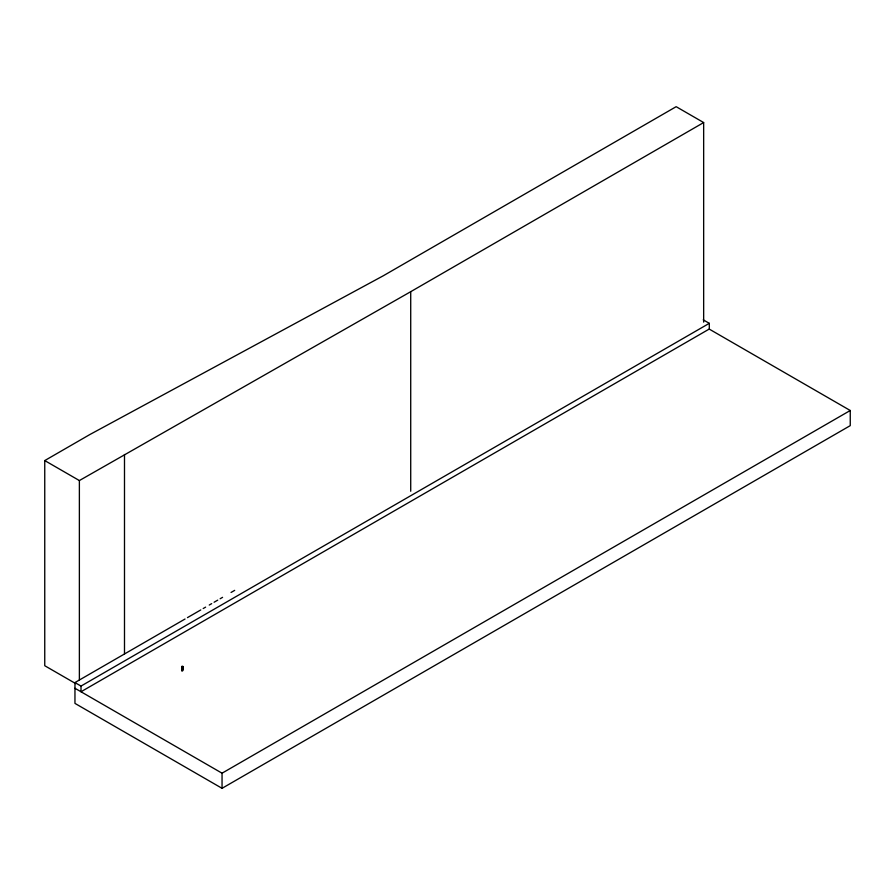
<?xml version="1.0" encoding="UTF-8"?>
<svg xmlns="http://www.w3.org/2000/svg" width="895" height="895" viewBox="0 0 895 895"><rect width="100%" height="100%" fill="white"/><g stroke="black" fill="none" stroke-linecap="round" stroke-linejoin="round"><path stroke-width="1.34" d="M181.663 670.691L181.909 666.428L182.893 666.451L182.86 669.236L182.647 670.724L181.663 670.691L181.909 666.428M182.647 670.724L182.893 666.451M182.468 666.529L181.898 667.815L182.468 666.529L183.318 667.368L182.725 668.173L183.318 667.368M182.379 668.296L181.842 667.894L183.061 667.927M182.882 667.849L183.072 666.786M75.795 683.646L44.75 665.723L44.75 460.578L89.88 434.522L383.217 275.817L676.161 106.684L703.66 122.559L703.66 322.122M44.75 460.578L79.375 480.559L410.715 291.692L703.66 122.559M709.198 329.069L850.25 410.503L850.25 425.64L222.049 788.316L74.956 703.392L74.956 682.572L185.041 619.016M187.458 617.617L200.782 609.931M203.199 608.533L205.615 607.134M209.251 605.042L211.679 603.644M214.095 602.245L217.731 600.142M220.148 598.744L222.575 597.345M231.044 592.456L234.68 590.364M81.009 686.073L709.299 323.33L709.299 329.013L81.009 691.757L81.009 686.073L74.956 682.572M74.956 688.266L222.049 773.19L850.25 410.503M181.707 667.916L182.692 667.938M181.875 669.214L182.86 669.236M703.246 319.839L709.299 323.33M181.595 667.312L182.032 668.151M181.853 666.753L182.043 667.491M410.715 291.692L410.715 491.254M222.049 773.19L222.049 788.316M124.494 454.515L124.494 653.965M79.375 480.559L79.375 680.021"/></g></svg>
